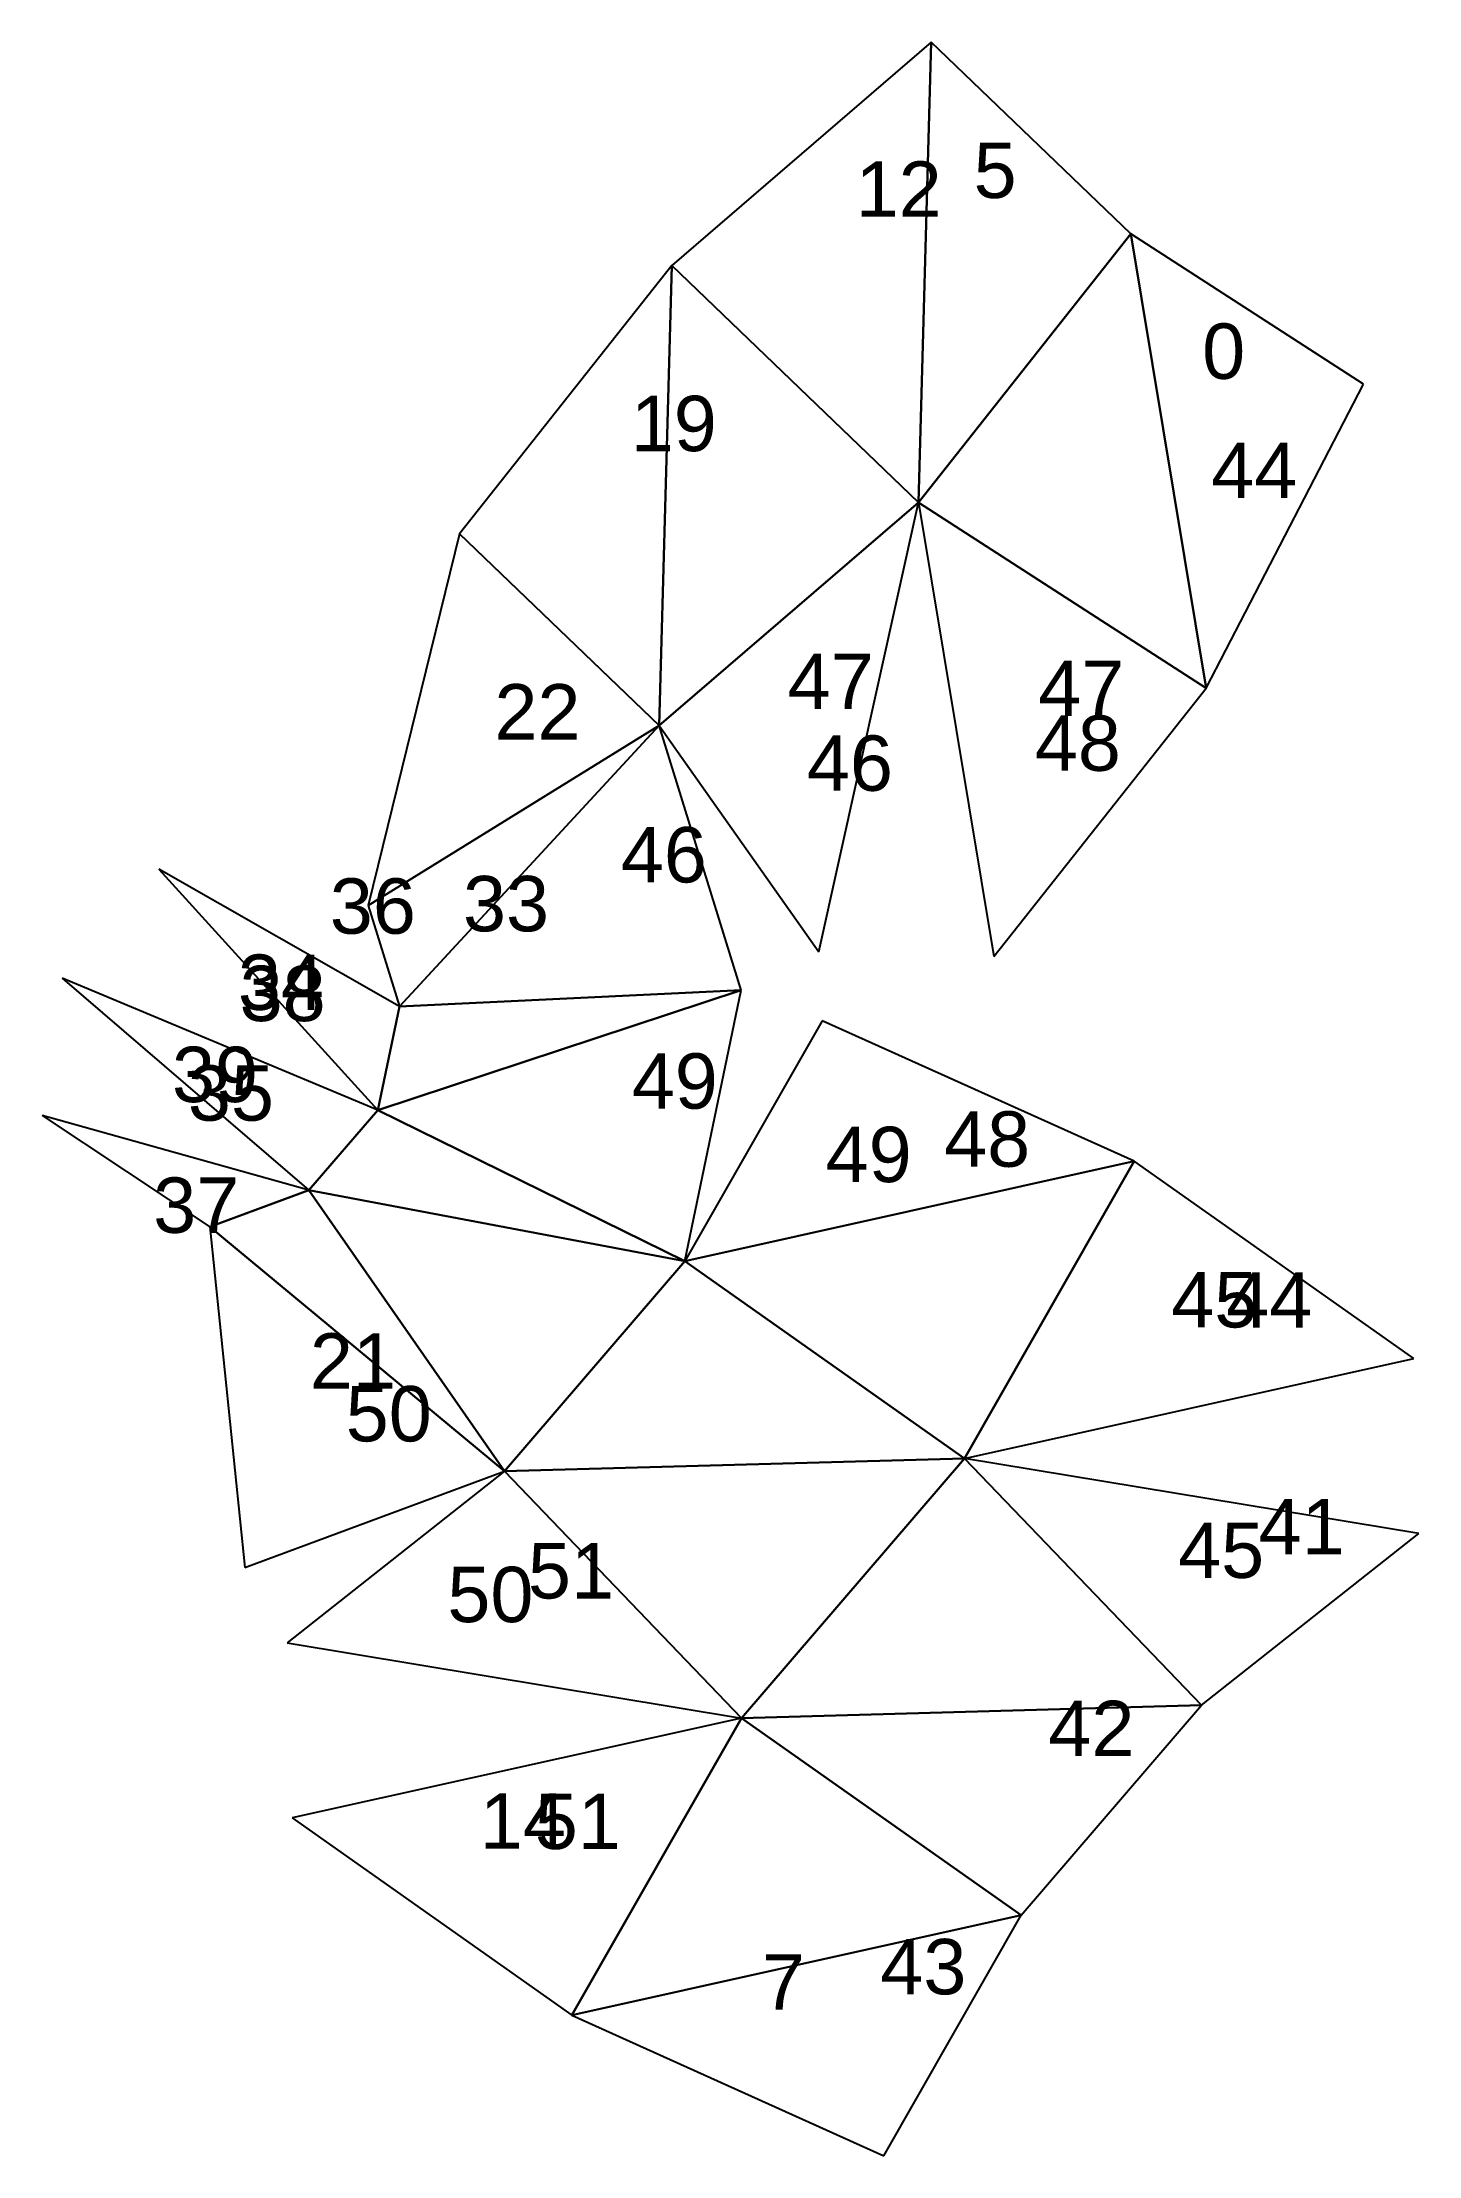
# Model space of a CAD drawing. Extents: x 1.7 to 26.6, y -51.9 to -13.8.
import ezdxf

# ---------------------------------------------------------------- set-up
doc = ezdxf.new("R2010")
doc.units = 0
doc.styles.get("Standard").update_dxf_attribs({"font": 'arial.ttf'})

msp = doc.modelspace()

# ---------------------------------------------------------------- linework, layer by layer
at = {"color": 0}
for p, q in [((17.781, -13.766), (13.095, -17.796)), ((21.388, -17.228), (17.781, -13.766)), ((25.588, -19.941), (21.388, -17.228)), ((13.095, -17.796), (9.261, -22.644)), ((22.746, -25.429), (25.588, -19.941)), ((15.752, -30.19), (17.554, -22.075)), ((17.554, -22.075), (18.912, -30.276)), ((9.261, -22.644), (7.611, -29.353)), ((18.912, -30.276), (22.746, -25.429)), ((12.869, -26.106), (15.752, -30.19)), ((14.349, -30.881), (12.869, -26.106)), ((3.834, -28.698), (7.788, -33.048)), ((8.176, -31.178), (3.834, -28.698)), ((7.611, -29.353), (8.176, -31.178)), ((2.086, -30.664), (6.543, -34.496)), ((7.788, -33.048), (2.086, -30.664)), ((13.333, -35.777), (14.349, -30.881)), ((15.812, -31.435), (13.333, -35.777)), ((21.447, -33.973), (15.812, -31.435)), ((1.728, -33.148), (4.752, -35.16)), ((6.543, -34.496), (1.728, -33.148)), ((26.497, -37.536), (21.447, -33.973)), ((4.752, -35.16), (5.386, -41.308)), ((18.383, -39.34), (26.497, -37.536)), ((5.386, -41.308), (10.073, -39.568)), ((10.073, -39.568), (6.153, -42.671)), ((26.584, -40.695), (18.383, -39.34)), ((22.663, -43.798), (26.584, -40.695)), ((6.153, -42.671), (14.354, -44.027)), ((19.404, -47.59), (22.663, -43.798)), ((14.354, -44.027), (6.239, -45.831)), ((6.239, -45.831), (11.289, -49.394)), ((16.925, -51.932), (19.404, -47.59)), ((11.289, -49.394), (16.925, -51.932))]:
    msp.add_line(p, q, dxfattribs=at)
at = {"color": 1}
for p, q in [((17.554, -22.075), (17.781, -13.766)), ((17.781, -13.766), (17.554, -22.075)), ((21.388, -17.228), (17.554, -22.075)), ((17.554, -22.075), (21.388, -17.228)), ((22.746, -25.429), (21.388, -17.228)), ((21.388, -17.228), (22.746, -25.429)), ((12.869, -26.106), (13.095, -17.796)), ((13.095, -17.796), (12.869, -26.106)), ((13.095, -17.796), (17.554, -22.075)), ((17.554, -22.075), (13.095, -17.796)), ((17.554, -22.075), (12.869, -26.106)), ((12.869, -26.106), (17.554, -22.075)), ((17.554, -22.075), (22.746, -25.429)), ((22.746, -25.429), (17.554, -22.075)), ((12.869, -26.106), (9.261, -22.644)), ((9.261, -22.644), (12.869, -26.106)), ((7.611, -29.353), (12.869, -26.106)), ((12.869, -26.106), (7.611, -29.353)), ((8.176, -31.178), (12.869, -26.106)), ((12.869, -26.106), (8.176, -31.178)), ((7.788, -33.048), (14.349, -30.881)), ((14.349, -30.881), (7.788, -33.048)), ((8.176, -31.178), (14.349, -30.881)), ((14.349, -30.881), (8.176, -31.178)), ((7.788, -33.048), (8.176, -31.178)), ((8.176, -31.178), (7.788, -33.048)), ((7.788, -33.048), (6.543, -34.496)), ((6.543, -34.496), (7.788, -33.048)), ((13.333, -35.777), (7.788, -33.048)), ((7.788, -33.048), (13.333, -35.777)), ((13.333, -35.777), (21.447, -33.973)), ((21.447, -33.973), (13.333, -35.777)), ((21.447, -33.973), (18.383, -39.34)), ((18.383, -39.34), (21.447, -33.973)), ((6.543, -34.496), (4.752, -35.16)), ((4.752, -35.16), (6.543, -34.496)), ((6.543, -34.496), (13.333, -35.777)), ((6.543, -34.496), (10.073, -39.568)), ((13.333, -35.777), (6.543, -34.496)), ((10.073, -39.568), (6.543, -34.496)), ((4.752, -35.16), (10.073, -39.568)), ((10.073, -39.568), (4.752, -35.16)), ((10.073, -39.568), (13.333, -35.777)), ((13.333, -35.777), (10.073, -39.568)), ((13.333, -35.777), (18.383, -39.34)), ((18.383, -39.34), (13.333, -35.777)), ((10.073, -39.568), (18.383, -39.34)), ((18.383, -39.34), (10.073, -39.568)), ((10.073, -39.568), (14.354, -44.027)), ((14.354, -44.027), (10.073, -39.568)), ((18.383, -39.34), (14.354, -44.027)), ((14.354, -44.027), (18.383, -39.34)), ((18.383, -39.34), (22.663, -43.798)), ((22.663, -43.798), (18.383, -39.34)), ((14.354, -44.027), (22.663, -43.798)), ((22.663, -43.798), (14.354, -44.027)), ((14.354, -44.027), (11.289, -49.394)), ((11.289, -49.394), (14.354, -44.027)), ((14.354, -44.027), (19.404, -47.59)), ((19.404, -47.59), (14.354, -44.027)), ((19.404, -47.59), (11.289, -49.394)), ((11.289, -49.394), (19.404, -47.59))]:
    msp.add_line(p, q, dxfattribs=at)

# ---------------------------------------------------------------- texts
for s, p in [('5', (18.546, -16.579)), ('12', (16.416, -16.918)), ('0', (22.674, -19.844)), ('19', (12.355, -21.15)), ('44', (22.835, -21.995)), ('47', (15.189, -25.808)), ('47', (19.713, -25.931)), ('22', (9.893, -26.357)), ('48', (19.652, -26.922)), ('46', (15.536, -27.283)), ('46', (12.176, -28.938)), ('36', (6.921, -29.864)), ('33', (9.326, -29.821)), ('34', (5.261, -31.24)), ('38', (5.292, -31.442)), ('39', (4.071, -32.905)), ('49', (12.373, -33.024)), ('35', (4.358, -33.24)), ('48', (18.014, -34.072)), ('49', (15.875, -34.35)), ('37', (3.731, -35.266)), ('45', (22.115, -36.974)), ('44', (23.108, -36.98)), ('21', (6.561, -38.08)), ('50', (7.208, -39.032)), ('41', (23.693, -41.07)), ('45', (22.239, -41.498)), ('51', (10.498, -41.869)), ('50', (9.044, -42.296)), ('42', (19.896, -44.716)), ('14', (9.629, -46.386)), ('51', (10.622, -46.393)), ('43', (16.862, -49.017)), ('7', (14.723, -49.295))]:
    msp.add_text(s, height=1).set_placement(p)

doc.saveas('drawing.dxf')
